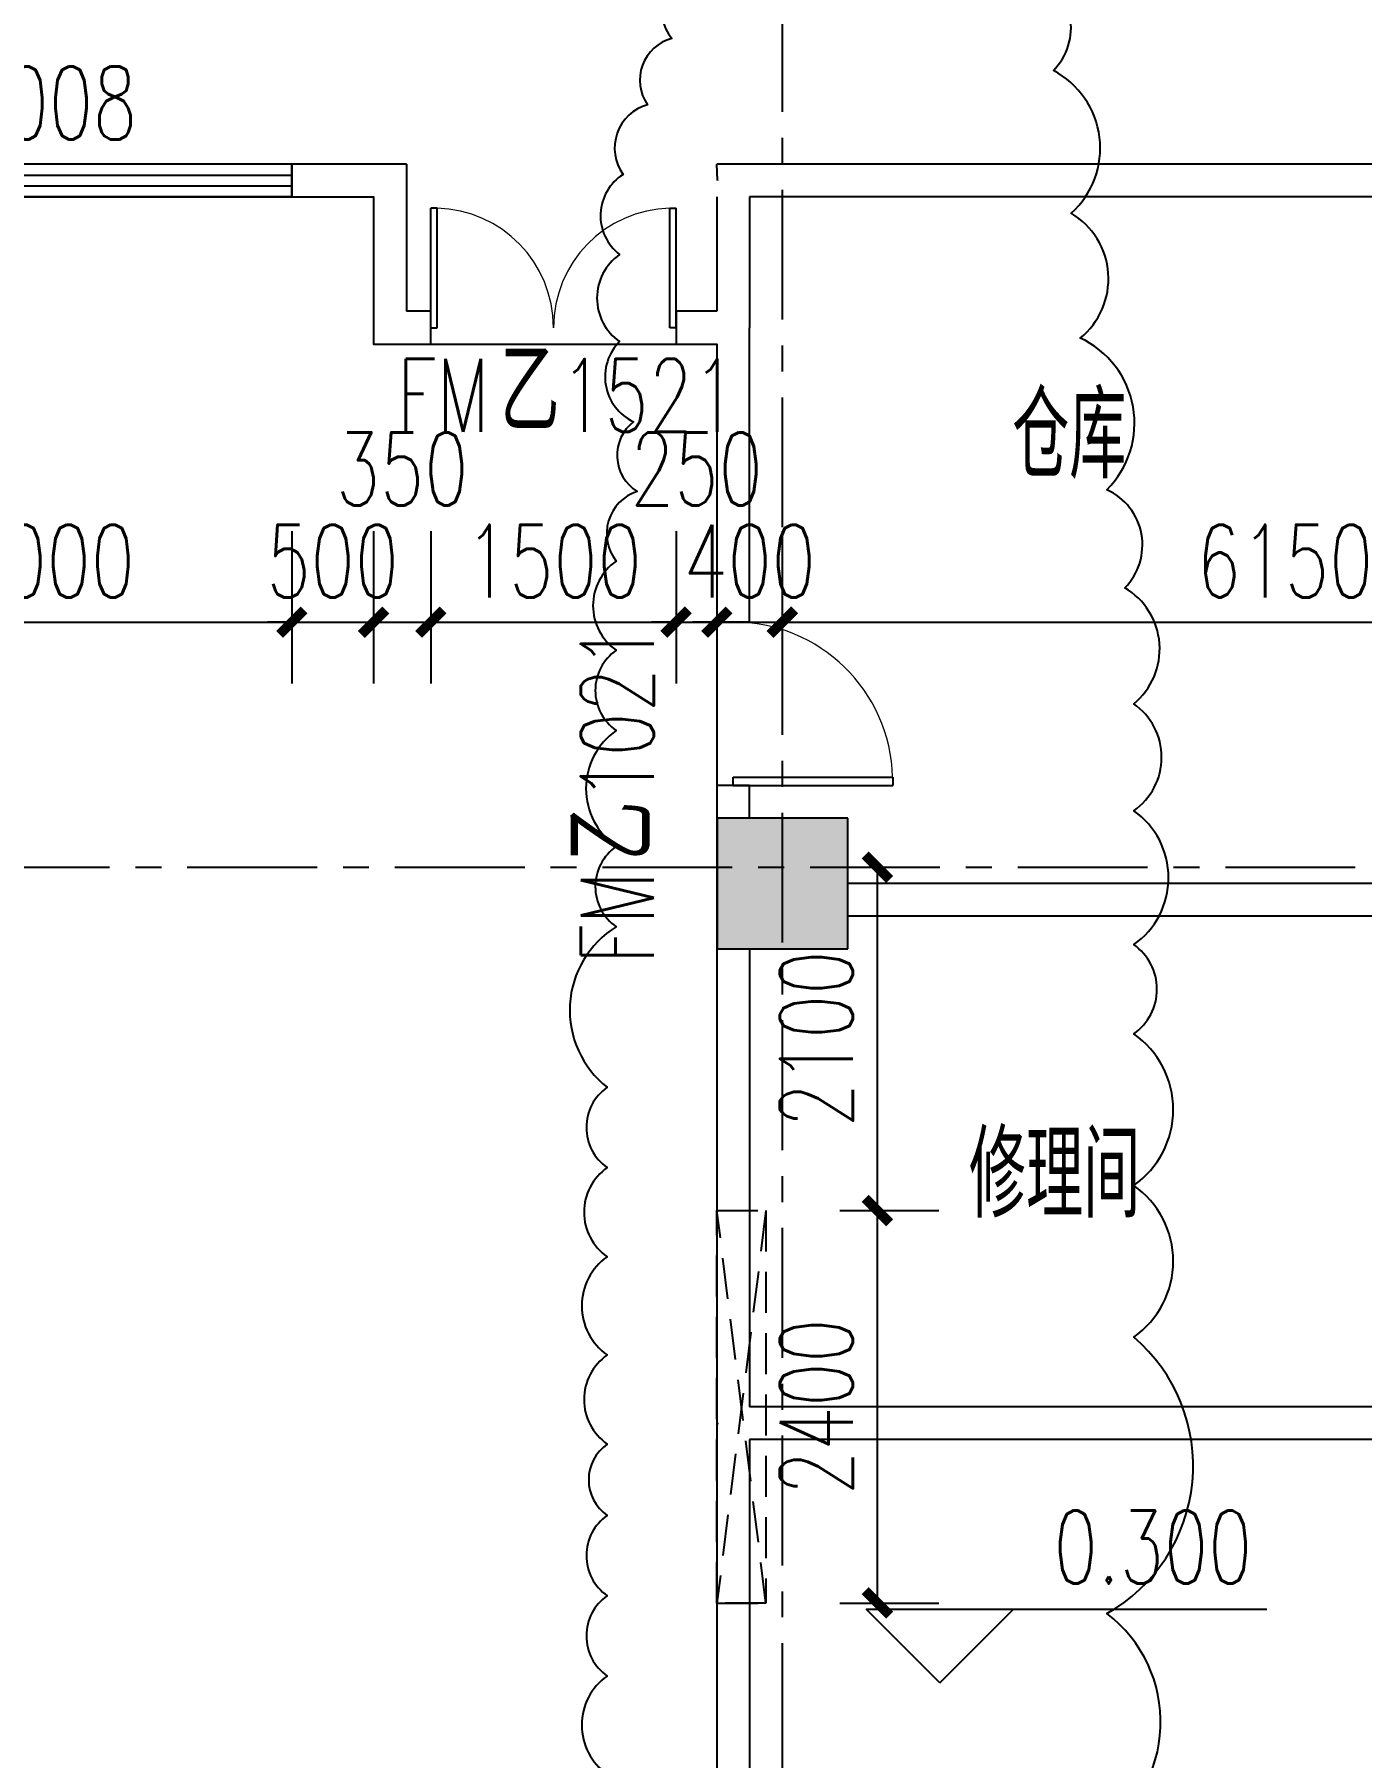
# Model space of a CAD drawing. Header units: millimetres. Extents: x -1048436 to -185795, y -983427 to 400387.
# Drawn here: x -733938 to -725820, y -497339 to -486801 of the extents above; entities that cross this region are included whole.
import ezdxf

# ---------------------------------------------------------------- set-up
doc = ezdxf.new("R2010")
doc.units = ezdxf.units.MM
doc.header["$LTSCALE"] = 500
doc.linetypes.add('( Dashed )', pattern=[0.75, 0.5, -0.25])
doc.linetypes.add('一层轴网$0$CENTER', pattern=[50.8, 31.75, -6.35, 6.35, -6.35])
for name, color, linetype in [('COLUMN', 254, 'Continuous'), ('PUB_DIM', 3, 'Continuous'), ('PUB_HATCH', 8, 'Continuous'), ('WINDOW', 4, 'Continuous'), ('WINDOW_TEXT', 7, 'Continuous'), ('一层轴网$0$建-轴线', 1, '一层轴网$0$CENTER'), ('建-墙', 254, 'Continuous'), ('建-文字', 4, 'Continuous'), ('建-符号', 13, 'Continuous'), ('建-符号-门编号', 13, 'Continuous'), ('建-门扇', 32, 'Continuous'), ('景-平面-绿化填充', 56, 'Continuous')]:
    doc.layers.add(name, color=color, linetype=linetype)
doc.layers.add('建-非打-01', color=6, linetype='Continuous', plot=False)
doc.styles.add('_TCH_DIM', font='SIMPLEX', dxfattribs={"bigfont": 'GBCBIG'})
doc.styles.add('_TCH_DIM_T3', font='SIMPLEX', dxfattribs={"width": 0.705882, "bigfont": 'GBCBIG'})
doc.styles.add('_TCH_WINDOW', font='SIMPLEX', dxfattribs={"height": 3.5, "bigfont": 'GBCBIG'})
doc.styles.add('XD2008', font='xd-hzs.shx', dxfattribs={"width": 0.7, "bigfont": 'xd-hztxt.shx'})
doc.dimstyles.new('_TCH_ARCH&&150', dxfattribs={"dimtxt": 446.25, "dimasz": 150, "dimexe": 375, "dimexo": 450, "dimgap": 150, "dimtad": 1, "dimdec": 0, "dimzin": 0, "dimdsep": 46, "dimtxsty": '_TCH_DIM_T3', "dimblk": 'ARCHTICK', "dimcen": 0.09, "dimclrt": 7, "dimazin": 2, "dimtfac": 1, "dimtdec": 0, "dimtix": 1, "dimtmove": 2, "dimatfit": 3, "dimldrblk": 'ARCHTICK', "dimfxl": 1, "dimtolj": 1, "dimtzin": 0, "dimarcsym": 0})

# ---------------------------------------------------------------- blocks, each defined once
blk = doc.blocks.new('fdhgh')
at = {"layer": '景-平面-绿化填充'}
h = blk.add_hatch(dxfattribs=at)
h.set_pattern_fill('GRASS', color=256, scale=500, style=0)
h.set_pattern_definition([(90, (-26937.1, -803185.1), (-997.7955, 997.7955), [264.5807, -1731.0102]), (45, (-26937.1, -803185.1), (-997.7962, 997.7962), [264.5807, -1146.5161]), (135, (-26937.1, -803185.1), (-997.7962, -997.7962), [264.5807, -1146.5161])])
edge = h.paths.add_edge_path()
edge.add_line((-1391918, -533384), (-1391918, -500074))
edge.add_line((-1391918, -500074), (-1392920, -492192))
edge.add_line((-1392920, -492192), (-1460021, -492192))
edge.add_line((-1460021, -492192), (-1460021, -494283))
edge.add_arc((-1458021, -494283), 2000, 180, 270)
edge.add_line((-1458021, -496283), (-1434821, -496283))
edge.add_line((-1434821, -496283), (-1434821, -501283))
edge.add_line((-1434821, -501283), (-1452821, -501283))
edge.add_line((-1452821, -501283), (-1452821, -499283))
edge.add_line((-1452821, -499283), (-1458021, -499283))
edge.add_arc((-1458021, -501283), 2000, 90, 180)
edge.add_line((-1460021, -501283), (-1460021, -502283))
edge.add_line((-1460021, -502283), (-1406458, -502283))
edge.add_line((-1406458, -502283), (-1405476, -509988))
edge.add_line((-1405476, -509988), (-1405271, -509962))
edge.add_arc((-1405406, -508971), 1000, 277.7235, 360)
edge.add_line((-1404406, -508971), (-1404666, -506861))
edge.add_line((-1404666, -506861), (-1395440, -505688))
edge.add_line((-1395440, -505688), (-1393762, -518881))
edge.add_line((-1393762, -518881), (-1399615, -519626))
edge.add_arc((-1399489, -520618), 1000, 97.2475, 187.2475)
edge.add_line((-1400481, -520744), (-1400418, -521240))
edge.add_line((-1400418, -521240), (-1393573, -520369))
edge.add_line((-1393573, -520369), (-1391918, -533384))
edge = h.paths.add_edge_path()
edge.add_line((-1460644, -592730), (-1436235, -592730))
edge.add_line((-1436235, -592730), (-1436235, -590271))
edge.add_line((-1436235, -590271), (-1440973, -590271))
edge.add_line((-1440973, -590271), (-1440973, -582660))
edge.add_line((-1440973, -582660), (-1449771, -582659))
edge.add_line((-1449771, -582659), (-1449771, -583259))
edge.add_line((-1449771, -583259), (-1463873, -583259))
edge.add_line((-1463873, -583259), (-1463873, -584960))
edge.add_line((-1463873, -584960), (-1474580, -584960))
edge.add_line((-1474580, -584960), (-1476321, -583426))
edge.add_line((-1476321, -583426), (-1476321, -574192))
edge.add_line((-1476321, -574192), (-1481371, -574192))
edge.add_line((-1481371, -574192), (-1481371, -577350))
edge.add_arc((-1472371, -577350), 9000, 180, 247.0886)
edge.add_line((-1475875, -585640), (-1464599, -590406))
edge.add_arc((-1467358, -599627), 9626, 45.7713, 73.3481, ccw=False)
blk = doc.blocks.new('一层轴网')
at = {"layer": '一层轴网$0$建-轴线', "ltscale": 0.05}
blk.add_line((-2500, 13200), (77110, 13200), dxfattribs=at)
blk.add_lwpolyline([(24000, -2500), (24000, 29500)], dxfattribs=at)
blk = doc.blocks.new('_ArchTick')
at = {"color": 0, "linetype": 'ByBlock', "const_width": 0.4}
blk.add_lwpolyline([(-0.5, -0.5), (0.5, 0.5)], dxfattribs=at)
blk = doc.blocks.new('*D2971')
at = {"layer": 'Defpoints', "color": 0, "transparency": 16777216}
for p in [(-729461, -491894), (-728781, -491894), (-729461, -493994)]:
    blk.add_point(p, dxfattribs=at)
at = {"layer": 'PUB_DIM', "color": 0, "lineweight": -2, "transparency": 16777216}
for p, q in [((-729011, -491894), (-728406, -491894)), ((-728781, -493994), (-728781, -491894)), ((-729011, -493994), (-728406, -493994))]:
    blk.add_line(p, q, dxfattribs=at)
at = {"layer": 'PUB_DIM', "color": 0, "lineweight": -2, "transparency": 16777216, "xscale": 150, "yscale": 150, "zscale": 150}
for p, rotation in [((-728781, -491894), 90), ((-728781, -493994), 270)]:
    blk.add_blockref('_ArchTick', p, dxfattribs=dict(at, rotation=rotation))
at = {"layer": 'PUB_DIM', "color": 7, "transparency": 16777216, "insert": (-729154, -492944), "char_height": 446.2, "attachment_point": 5, "rotation": 90, "style": '_TCH_DIM_T3'}
blk.add_mtext('\\A1;2100', dxfattribs=at)
blk = doc.blocks.new('*D2972')
at = {"layer": 'Defpoints', "color": 0, "transparency": 16777216}
for p in [(-729461, -493994), (-728781, -493994), (-729461, -496394)]:
    blk.add_point(p, dxfattribs=at)
at = {"layer": 'PUB_DIM', "color": 0, "lineweight": -2, "transparency": 16777216}
for p, q in [((-729011, -493994), (-728406, -493994)), ((-728781, -496394), (-728781, -493994)), ((-729011, -496394), (-728406, -496394))]:
    blk.add_line(p, q, dxfattribs=at)
at = {"layer": 'PUB_DIM', "color": 0, "lineweight": -2, "transparency": 16777216, "xscale": 150, "yscale": 150, "zscale": 150}
for p, rotation in [((-728781, -493994), 90), ((-728781, -496394), 270)]:
    blk.add_blockref('_ArchTick', p, dxfattribs=dict(at, rotation=rotation))
at = {"layer": 'PUB_DIM', "color": 7, "transparency": 16777216, "insert": (-729154, -495194), "char_height": 446.2, "attachment_point": 5, "rotation": 90, "style": '_TCH_DIM_T3'}
blk.add_mtext('\\A1;2400', dxfattribs=at)
blk = doc.blocks.new('*D1841')
at = {"layer": 'Defpoints', "color": 0, "transparency": 16777216}
for p in [(-735363, -489388), (-732363, -489388), (-732363, -490395)]:
    blk.add_point(p, dxfattribs=at)
at = {"layer": 'PUB_DIM', "color": 0, "lineweight": -2, "transparency": 16777216}
for p, q in [((-735363, -489838), (-735363, -490770)), ((-732363, -489838), (-732363, -490770)), ((-735363, -490395), (-732363, -490395))]:
    blk.add_line(p, q, dxfattribs=at)
at = {"layer": 'PUB_DIM', "color": 0, "lineweight": -2, "transparency": 16777216, "xscale": 150, "yscale": 150, "zscale": 150, "rotation": 180}
blk.add_blockref('_ArchTick', (-735363, -490395), dxfattribs=at)
at = {"layer": 'PUB_DIM', "color": 0, "lineweight": -2, "transparency": 16777216, "xscale": 150, "yscale": 150, "zscale": 150}
blk.add_blockref('_ArchTick', (-732363, -490395), dxfattribs=at)
at = {"layer": 'PUB_DIM', "color": 7, "transparency": 16777216, "insert": (-733863, -490022), "char_height": 446.2, "attachment_point": 5, "style": '_TCH_DIM_T3'}
blk.add_mtext('\\A1;3000', dxfattribs=at)
blk = doc.blocks.new('*D1842')
at = {"layer": 'Defpoints', "color": 0, "transparency": 16777216}
for p in [(-732363, -489388), (-731863, -489388), (-731863, -490395)]:
    blk.add_point(p, dxfattribs=at)
at = {"layer": 'PUB_DIM', "color": 0, "lineweight": -2, "transparency": 16777216}
for p, q in [((-732363, -489838), (-732363, -490770)), ((-731863, -489838), (-731863, -490770)), ((-732363, -490395), (-732513, -490395)), ((-732363, -490395), (-731863, -490395)), ((-731863, -490395), (-731713, -490395))]:
    blk.add_line(p, q, dxfattribs=at)
at = {"layer": 'PUB_DIM', "color": 0, "lineweight": -2, "transparency": 16777216, "xscale": 150, "yscale": 150, "zscale": 150}
blk.add_blockref('_ArchTick', (-732363, -490395), dxfattribs=at)
at = {"layer": 'PUB_DIM', "color": 0, "lineweight": -2, "transparency": 16777216, "xscale": 150, "yscale": 150, "zscale": 150, "rotation": 180}
blk.add_blockref('_ArchTick', (-731863, -490395), dxfattribs=at)
at = {"layer": 'PUB_DIM', "color": 7, "transparency": 16777216, "insert": (-732113, -490022), "char_height": 446.2, "attachment_point": 5, "style": '_TCH_DIM_T3'}
blk.add_mtext('\\A1;500', dxfattribs=at)
blk = doc.blocks.new('*D1843')
at = {"layer": 'Defpoints', "color": 0, "transparency": 16777216}
for p in [(-731863, -489388), (-731513, -489388), (-731513, -490395)]:
    blk.add_point(p, dxfattribs=at)
at = {"layer": 'PUB_DIM', "color": 0, "lineweight": -2, "transparency": 16777216}
for p, q in [((-731863, -489838), (-731863, -490770)), ((-731513, -489838), (-731513, -490770)), ((-731863, -490395), (-731513, -490395))]:
    blk.add_line(p, q, dxfattribs=at)
at = {"layer": 'PUB_DIM', "color": 0, "lineweight": -2, "transparency": 16777216, "xscale": 150, "yscale": 150, "zscale": 150, "rotation": 180}
blk.add_blockref('_ArchTick', (-731863, -490395), dxfattribs=at)
at = {"layer": 'PUB_DIM', "color": 0, "lineweight": -2, "transparency": 16777216, "xscale": 150, "yscale": 150, "zscale": 150}
blk.add_blockref('_ArchTick', (-731513, -490395), dxfattribs=at)
at = {"layer": 'PUB_DIM', "color": 7, "transparency": 16777216, "insert": (-731688, -489458), "char_height": 446.2, "attachment_point": 5, "style": '_TCH_DIM_T3'}
blk.add_mtext('\\A1;350', dxfattribs=at)
blk = doc.blocks.new('*D1844')
at = {"layer": 'Defpoints', "color": 0, "transparency": 16777216}
for p in [(-731513, -489388), (-730013, -489388), (-730013, -490395)]:
    blk.add_point(p, dxfattribs=at)
at = {"layer": 'PUB_DIM', "color": 0, "lineweight": -2, "transparency": 16777216}
for p, q in [((-731513, -489838), (-731513, -490770)), ((-730013, -489838), (-730013, -490770)), ((-731513, -490395), (-730013, -490395))]:
    blk.add_line(p, q, dxfattribs=at)
at = {"layer": 'PUB_DIM', "color": 0, "lineweight": -2, "transparency": 16777216, "xscale": 150, "yscale": 150, "zscale": 150, "rotation": 180}
blk.add_blockref('_ArchTick', (-731513, -490395), dxfattribs=at)
at = {"layer": 'PUB_DIM', "color": 0, "lineweight": -2, "transparency": 16777216, "xscale": 150, "yscale": 150, "zscale": 150}
blk.add_blockref('_ArchTick', (-730013, -490395), dxfattribs=at)
at = {"layer": 'PUB_DIM', "color": 7, "transparency": 16777216, "insert": (-730763, -490022), "char_height": 446.2, "attachment_point": 5, "style": '_TCH_DIM_T3'}
blk.add_mtext('\\A1;1500', dxfattribs=at)
blk = doc.blocks.new('*D1845')
at = {"layer": 'Defpoints', "color": 0, "transparency": 16777216}
for p in [(-730013, -489388), (-729763, -489388), (-729763, -490395)]:
    blk.add_point(p, dxfattribs=at)
at = {"layer": 'PUB_DIM', "color": 0, "lineweight": -2, "transparency": 16777216}
for p, q in [((-730013, -489838), (-730013, -490770)), ((-729763, -489838), (-729763, -490770)), ((-730013, -490395), (-730163, -490395)), ((-730013, -490395), (-729763, -490395)), ((-729763, -490395), (-729613, -490395))]:
    blk.add_line(p, q, dxfattribs=at)
at = {"layer": 'PUB_DIM', "color": 0, "lineweight": -2, "transparency": 16777216, "xscale": 150, "yscale": 150, "zscale": 150}
blk.add_blockref('_ArchTick', (-730013, -490395), dxfattribs=at)
at = {"layer": 'PUB_DIM', "color": 0, "lineweight": -2, "transparency": 16777216, "xscale": 150, "yscale": 150, "zscale": 150, "rotation": 180}
blk.add_blockref('_ArchTick', (-729763, -490395), dxfattribs=at)
at = {"layer": 'PUB_DIM', "color": 7, "transparency": 16777216, "insert": (-729888, -489458), "char_height": 446.2, "attachment_point": 5, "style": '_TCH_DIM_T3'}
blk.add_mtext('\\A1;250', dxfattribs=at)
blk = doc.blocks.new('*D1846')
at = {"layer": 'Defpoints', "color": 0, "transparency": 16777216}
for p in [(-729763, -489388), (-729363, -489388), (-729363, -490395)]:
    blk.add_point(p, dxfattribs=at)
at = {"layer": 'PUB_DIM', "color": 0, "lineweight": -2, "transparency": 16777216}
for p, q in [((-729763, -489838), (-729763, -490770)), ((-729363, -489838), (-729363, -490770)), ((-729763, -490395), (-729913, -490395)), ((-729763, -490395), (-729363, -490395)), ((-729363, -490395), (-729213, -490395))]:
    blk.add_line(p, q, dxfattribs=at)
at = {"layer": 'PUB_DIM', "color": 0, "lineweight": -2, "transparency": 16777216, "xscale": 150, "yscale": 150, "zscale": 150}
blk.add_blockref('_ArchTick', (-729763, -490395), dxfattribs=at)
at = {"layer": 'PUB_DIM', "color": 0, "lineweight": -2, "transparency": 16777216, "xscale": 150, "yscale": 150, "zscale": 150, "rotation": 180}
blk.add_blockref('_ArchTick', (-729363, -490395), dxfattribs=at)
at = {"layer": 'PUB_DIM', "color": 7, "transparency": 16777216, "insert": (-729563, -490022), "char_height": 446.2, "attachment_point": 5, "style": '_TCH_DIM_T3'}
blk.add_mtext('\\A1;400', dxfattribs=at)
blk = doc.blocks.new('*D1847')
at = {"layer": 'Defpoints', "color": 0, "transparency": 16777216}
for p in [(-729363, -489388), (-723213, -489388), (-723213, -490395)]:
    blk.add_point(p, dxfattribs=at)
at = {"layer": 'PUB_DIM', "color": 0, "lineweight": -2, "transparency": 16777216}
for p, q in [((-729363, -489838), (-729363, -490770)), ((-723213, -489838), (-723213, -490770)), ((-729363, -490395), (-723213, -490395))]:
    blk.add_line(p, q, dxfattribs=at)
at = {"layer": 'PUB_DIM', "color": 0, "lineweight": -2, "transparency": 16777216, "xscale": 150, "yscale": 150, "zscale": 150, "rotation": 180}
blk.add_blockref('_ArchTick', (-729363, -490395), dxfattribs=at)
at = {"layer": 'PUB_DIM', "color": 0, "lineweight": -2, "transparency": 16777216, "xscale": 150, "yscale": 150, "zscale": 150}
blk.add_blockref('_ArchTick', (-723213, -490395), dxfattribs=at)
at = {"layer": 'PUB_DIM', "color": 7, "transparency": 16777216, "insert": (-726288, -490022), "char_height": 446.2, "attachment_point": 5, "style": '_TCH_DIM_T3'}
blk.add_mtext('\\A1;6150', dxfattribs=at)
blk = doc.blocks.new('$DorLib2D$00000002')
for p, q in [((-0.5, 0), (-0.5, 0.4875)), ((-0.475, 0.4875), (-0.5, 0.4875)), ((-0.475, 0), (-0.475, 0.4875)), ((0.475, 0), (0.475, 0.4875)), ((0.475, 0.4875), (0.5, 0.4875)), ((0.5, 0), (0.5, 0.4875)), ((-0.5, 0), (-0.475, 0)), ((0.5, 0), (0.475, 0))]:
    blk.add_line(p, q)
at = {"lineweight": 13}
for centre, start, end in [((-0.4875, 0), 0, 88.53072), ((0.4875, 0), 91.46928, 180)]:
    blk.add_arc(centre, 0.4875, start, end, dxfattribs=at)
blk = doc.blocks.new('$DorLib2D$00000001')
for p, q in [((0.45, 0.975), (0.5, 0.975)), ((0.45, 0), (0.45, 0.975)), ((0.5, 0), (0.5, 0.975)), ((0.5, 0), (0.45, 0))]:
    blk.add_line(p, q)
at = {"lineweight": 13}
blk.add_arc((0.475, 0), 0.975, 91.4693, 180, dxfattribs=at)
blk = doc.blocks.new('$TCHSYS$WIN2D')
for p, q in [((-0.5, 0.5), (0.5, 0.5)), ((-0.5, 0.5), (-0.5, -0.5)), ((0.5, 0.5), (0.5, -0.5)), ((0.5, 0.1667), (-0.5, 0.1667)), ((0.5, -0.1667), (-0.5, -0.1667)), ((-0.5, -0.5), (0.5, -0.5))]:
    blk.add_line(p, q)
blk = doc.blocks.new('dsgdfgdfghgf')
at = {"linetype": '( Dashed )'}
blk.add_lwpolyline([(-729462.7, -493994), (-729462.7, -496394), (-729762.7, -496394), (-729762.7, -493994), (-729462.7, -493994), (-729762.7, -496394), (-729462.7, -496394), (-729762.7, -493994)], dxfattribs=at)
at = {"layer": 'PUB_DIM'}
for p1, p2, picture, middle in [((-729461.4, -493994), (-729461.4, -491894), '*D2971', (-729153.8, -492944)), ((-729461.4, -496394), (-729461.4, -493994), '*D2972', (-729153.8, -495194))]:
    dim = blk.add_aligned_dim(p1=p1, p2=p2, distance=-680.7, dimstyle='_TCH_ARCH&&150', dxfattribs=at)
    dim.commit()
    dim.dimension.update_dxf_attribs({"geometry": picture, "text_midpoint": middle})

msp = doc.modelspace()

# ---------------------------------------------------------------- hatches: boundary and pattern name
at = {"layer": 'PUB_HATCH'}
msp.add_hatch(color=256, dxfattribs=at).paths.add_polyline_path([(-729761.4, -491593.8), (-729761.4, -492393.8), (-728961.4, -492393.8), (-728961.4, -491593.8)])

# ---------------------------------------------------------------- linework, layer by layer
at = {"layer": 'COLUMN'}
for p, q in [((-729761.4, -491593.8), (-729761.4, -492393.8)), ((-728961.4, -491593.8), (-729761.4, -491593.8)), ((-728961.4, -492393.8), (-728961.4, -491593.8)), ((-729761.4, -492393.8), (-728961.4, -492393.8))]:
    msp.add_line(p, q, dxfattribs=at)
at = {"layer": '建-墙'}
for p, q in [((-731662.7, -487594), (-732362.7, -487594)), ((-732362.7, -487594), (-732362.7, -487794)), ((-731662.7, -487594), (-731662.7, -488494)), ((-729662.7, -487594), (-729762.7, -487594)), ((-729759.6, -487694.1), (-729762.7, -487594)), ((-722912.7, -487594), (-729662.7, -487594)), ((-729759.5, -487691), (-729759.6, -487694.1)), ((-732362.7, -487794), (-731862.7, -487794)), ((-731862.7, -487794), (-731862.7, -488694)), ((-729762.7, -487794), (-729762.7, -488494)), ((-723112.7, -487794), (-729562.7, -487794)), ((-729562.7, -487794), (-729562.7, -488594)), ((-731512.7, -488494), (-731662.7, -488494)), ((-731512.7, -488694), (-731512.7, -488494)), ((-729762.7, -488494), (-730012.7, -488494)), ((-730012.7, -488494), (-730012.7, -488694)), ((-729562.7, -490394), (-729562.7, -488594)), ((-731862.7, -488694), (-731512.7, -488694)), ((-730012.7, -488694), (-729762.7, -488694)), ((-729762.7, -488694), (-729762.7, -490394)), ((-729762.7, -490394), (-729562.7, -490394)), ((-729562.7, -491394), (-729762.7, -491394)), ((-729762.7, -491394), (-729762.7, -491994)), ((-729562.7, -491593.8), (-729562.7, -491394)), ((-729762.7, -491994), (-729762.7, -495194)), ((-723511.4, -491994), (-728961.4, -491994)), ((-723112.7, -492194), (-728961.4, -492194)), ((-729562.7, -492393.8), (-729562.7, -495194)), ((-723112.7, -495194), (-729562.7, -495194)), ((-729761.2, -495292.5), (-729761.2, -495294)), ((-729761.2, -495294), (-729756.8, -495293.7)), ((-729756.4, -495299.6), (-729756.8, -495293.7)), ((-729762.7, -495394), (-729762.7, -498594)), ((-723112.7, -495394), (-729562.7, -495394)), ((-729562.7, -495394), (-729562.7, -498193.8))]:
    msp.add_line(p, q, dxfattribs=at)
at = {"layer": '建-符号'}
for p, q in [((-728399.4, -496882.6), (-728849.4, -496432.6)), ((-728849.4, -496432.6), (-726398.4, -496432.6)), ((-728399.4, -496882.6), (-727949.4, -496432.6))]:
    msp.add_line(p, q, dxfattribs=at)
at = {"layer": '建-非打-01'}
for points in [[(-729910.3, -486377.9, 0.5205671), (-730038.2, -486825.4, 0.5205671), (-730038.2, -486825.4, 0.5205671), (-730187.5, -487230.3, 0.5205671), (-730187.5, -487230.3, 0.5205671), (-730336.8, -487656.4, 0.5205671), (-730336.8, -487656.4, 0.5205671), (-730358.1, -488146.5, 0.5205671), (-730358.1, -488146.5, 0.5205671), (-730358.1, -488679.3, 0.5205671), (-730358.1, -488679.3, 0.5205671), (-730272.8, -489169.4, 0.5205671), (-730272.8, -489169.4, 0.5205671), (-730251.5, -489595.6, 0.5205671), (-730251.5, -489595.6, 0.5205671), (-730379.2, -490021.5, 0.5205671), (-730379.2, -490021.5, 0.5205671), (-730379.2, -490567, 0.5205671), (-730379.2, -490567, 0.5205671), (-730379.2, -491058, 0.5205671), (-730379.2, -491058, 0.5205671), (-730379.2, -491767.1, 0.5205671), (-730379.2, -491767.1, 0.5205671), (-730379.2, -492258.1, 0.5205671), (-730379.2, -492258.1, 0.5205671), (-730433.8, -493240, 0.5205671), (-730433.8, -493240, 0.5205671), (-730433.8, -493731, 0.5205671), (-730433.8, -493731, 0.5205671), (-730433.8, -494276.5, 0.5205671), (-730433.8, -494276.5, 0.5205671), (-730433.8, -494876.6, 0.5205671), (-730433.8, -494876.6, 0.5205671), (-730433.8, -495422.1, 0.5205671), (-730433.8, -495422.1, 0.5205671), (-730433.8, -495858.5, 0.5205671), (-730433.8, -495858.5, 0.5205671), (-730433.8, -496349.5, 0.5205671), (-730433.8, -496349.5, 0.5205671), (-730433.8, -496840.4, 0.5205671), (-730433.8, -496840.4, 0.5205671), (-730433.8, -497440.5, 0.5205671)], [(-727431.3, -497822.3, 0.5205671), (-727376.7, -496458.6, 0.5205671), (-727376.7, -496458.6, 0.5205671), (-727212.9, -494767.5, 0.5205671), (-727212.9, -494767.5, 0.5205671), (-727212.9, -493840.1, 0.5205671), (-727212.9, -493840.1, 0.5205671), (-727212.9, -492912.7, 0.5205671), (-727212.9, -492912.7, 0.5205671), (-727212.9, -492367.2, 0.5205671), (-727212.9, -492367.2, 0.5205671), (-727212.9, -491548.9, 0.5205671), (-727212.9, -491548.9, 0.5205671), (-727212.9, -490894.3, 0.5205671), (-727212.9, -490894.3, 0.5205671), (-727267.5, -490185.1, 0.5205671), (-727267.5, -490185.1, 0.5205671), (-727376.7, -489585.1, 0.5205671), (-727376.7, -489585.1, 0.5205671), (-727540.5, -488657.7, 0.5205671), (-727540.5, -488657.7, 0.5205671), (-727595.1, -487894, 0.5205671), (-727595.1, -487894, 0.5205671), (-727704.3, -487021.2, 0.5205671), (-727704.3, -487021.2, 0.5205671), (-727813.4, -486421.1, 0.5205671)]]:
    msp.add_lwpolyline(points, format="xyb", dxfattribs=at)
msp.add_lwpolyline([(-723112.7, -505194), (-750262.7, -505194), (-750262.7, -500794), (-747062.7, -500794), (-747062.7, -488694), (-744962.7, -488694), (-744962.7, -487794), (-731862.7, -487794), (-731862.7, -488694), (-729762.7, -488694), (-729762.7, -498794), (-727812.7, -498794), (-727812.7, -501444), (-723112.7, -501444), (-723112.7, -505194)], dxfattribs=at)

# ---------------------------------------------------------------- block references
for name, p in [('fdhgh', (720308.8, 77265.7)), ('一层轴网', (-753362.7, -505094)), ('dsgdfgdfghgf', (0, 0))]:
    msp.add_blockref(name, p)
at = {"layer": 'WINDOW'}
ref = msp.add_blockref('$TCHSYS$WIN2D', (-733862.7, -487694), dxfattribs=dict(at, xscale=-3000, yscale=-200, zscale=-3000))
ref.add_attrib('A', 'LC3008', (-734902.7, -487442.5), dxfattribs={"layer": 'WINDOW_TEXT', "height": 446.25, "style": '_TCH_WINDOW', "width": 0.705882})
at = {"layer": '建-门扇', "zscale": 200}
for name, p, xscale, yscale, rotation in [('$DorLib2D$00000002', (-730762.7, -488594), -1500, -1500, 179.999999985024), ('$DorLib2D$00000001', (-729662.7, -490894), 1000, 1000, 269.9999999999431)]:
    msp.add_blockref(name, p, dxfattribs=dict(at, xscale=xscale, yscale=yscale, rotation=rotation))

# ---------------------------------------------------------------- texts
at = {"layer": '建-文字'}
for s, height, style, width, p in [('仓库', 525, 'XD2008', 0.7, (-727956.4, -489516.5)), ('修理间', 525, 'XD2008', 0.7, (-728221, -494038.2)), ('0.300', 446.25, '_TCH_DIM', 0.705882, (-727703.4, -496275.1))]:
    msp.add_text(s, height=height, dxfattribs=dict(at, style=style, width=width)).set_placement(p)
at = {"layer": '建-符号-门编号', "style": '_TCH_WINDOW'}
for rotation, p in [(360, (-731089.5, -489231.5)), (90, (-730149.3, -491855.6))]:
    msp.add_text('乙', height=506.4, rotation=rotation, dxfattribs=at).set_placement(p)
at = {"layer": '建-符号-门编号', "style": '_TCH_WINDOW', "width": 0.705882}
for s, rotation, p in [('FM', 360, (-731719.5, -489231.5)), ('1521', 360, (-730720.9, -489231.5)), ('1021', 90, (-730149.3, -491487)), ('FM', 90, (-730149.3, -492485.6))]:
    msp.add_text(s, height=446.25, rotation=rotation, dxfattribs=at).set_placement(p)

# ---------------------------------------------------------------- dimensions: what is measured, and where the dimension line sits
at = {"layer": 'PUB_DIM'}
for base, p1, p2, picture, middle in [((-731512.7, -490395.5), (-731862.7, -489387.8), (-731512.7, -489387.8), '*D1843', (-731687.7, -489458)), ((-729762.7, -490395.5), (-730012.7, -489387.8), (-729762.7, -489387.8), '*D1845', (-729887.7, -489458))]:
    dim = msp.add_linear_dim(base=base, p1=p1, p2=p2, angle=0, dimstyle='_TCH_ARCH&&150', dxfattribs=at)
    dim.commit()
    dim.dimension.update_dxf_attribs({"geometry": picture, "text_midpoint": middle, "dimtype": 129})
for p1, p2, picture, middle in [((-735362.7, -489387.8), (-732362.7, -489387.8), '*D1841', (-733862.7, -490022.4)), ((-732362.7, -489387.8), (-731862.7, -489387.8), '*D1842', (-732112.7, -490022.4)), ((-731512.7, -489387.8), (-730012.7, -489387.8), '*D1844', (-730762.7, -490022.4)), ((-729762.7, -489387.8), (-729362.7, -489387.8), '*D1846', (-729562.7, -490022.4)), ((-729362.7, -489387.8), (-723212.7, -489387.8), '*D1847', (-726287.7, -490022.4))]:
    dim = msp.add_aligned_dim(p1=p1, p2=p2, distance=-1007.7, dimstyle='_TCH_ARCH&&150', dxfattribs=at)
    dim.commit()
    dim.dimension.update_dxf_attribs({"geometry": picture, "text_midpoint": middle})

doc.saveas('drawing.dxf')
